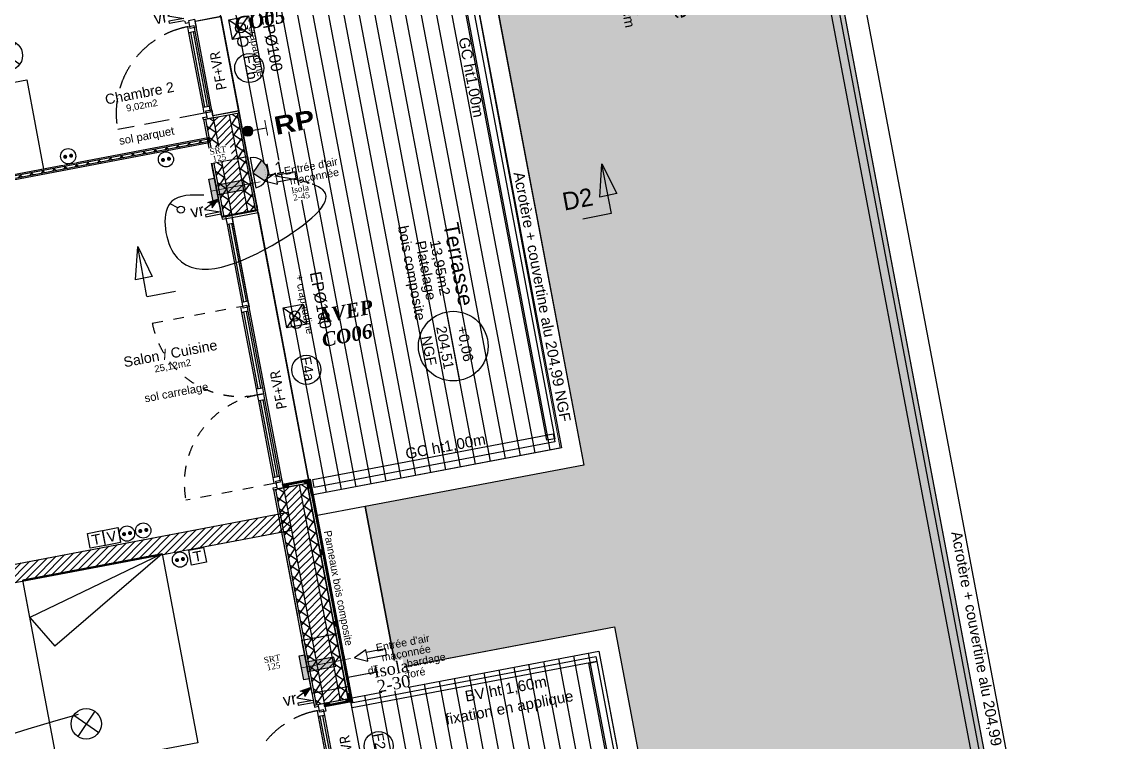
# Model space of a CAD drawing. Header units: centimetres. Extents: x 197412 to 267601, y -375791 to -305433.
# Drawn here: x 226479 to 237140, y -359344 to -352221 of the extents above; entities that cross this region are included whole.
import ezdxf

# ---------------------------------------------------------------- set-up
doc = ezdxf.new("R2010")
doc.units = ezdxf.units.CM
for name, pattern in [('prelem_vmc', [0.222222, 0.111111, -0.111111]), ('prlm_eu-4', [1.574803, 0.984252, -0.19685, 0.19685, -0.19685]), ('Style de ligne -1', [0.41664, 0.20828, -0.20836]), ('Style de ligne -2', [0.694425, 0.48607, -0.208355]), ('Style de ligne -6', [1.04164, 0.625, -0.20828, 0.06943, -0.13893])]:
    doc.linetypes.add(name, pattern=pattern)
for name, color, linetype in [('3-BAT C-Niveau 0', 250, 'Continuous'), ('prlm-EAU-EF', 161, 'Continuous'), ('prlm-EAU-EPEXT', 145, 'Continuous'), ('prlm-MOD-PB', 123, 'Continuous'), ('prlm-VMC', 62, 'Continuous')]:
    doc.layers.add(name, color=color, linetype=linetype)
doc.layers.add('prlm-ELEC-CFA', color=1, linetype='Continuous', lineweight=25)
doc.layers.add('prlm-ELEC-CFO', color=1, linetype='Continuous', lineweight=25)
doc.styles.add('Arial', font='arial.ttf')
doc.styles.add('Futura Book', font='')
doc.styles.add('Futura Std Book', font='')
doc.styles.add('Geneva', font='arial.ttf')
doc.styles.add('Helvetica', font='arial.ttf')
doc.styles.add('Lucida Grande', font='')
doc.styles.add('prlm-eau-ef', font='ariblk.ttf', dxfattribs={"height": 18})
doc.styles.add('prlm-eau-ep', font='timesbi.ttf', dxfattribs={"height": 18})
doc.styles.add('prlm-elec-cfo', font='comic.ttf', dxfattribs={"height": 12})
doc.styles.add('prlm-vmc', font='pala.ttf', dxfattribs={"height": 14})
doc.styles.get("Standard").update_dxf_attribs({"font": 'ARIALUNI.TTF', "height": 100})
doc.styles.get('Futura Book').set_extended_font_data('Futura Book')
doc.styles.get('Futura Std Book').set_extended_font_data('Futura Std Book')
doc.styles.get('Lucida Grande').set_extended_font_data('Lucida Grande')
pattern_1 = [(45, (0, 0), (0, -1), [])]
pattern_2 = [(325.723595, (82441.66, 127994.64), (45.054865, 66.106423), []), (55.723595, (82441.66, 127994.64), (66.106423, -45.054865), [])]
pattern_3 = [(45, (82627.55, 127994.637), (-31.2347524, 39.0434405), [])]
pattern_4 = [(325.723595, (82441.66, 127994.64), (45.054865, 66.106423), []), (55.723595, (82441.66, 127994.64), (66.106423, -45.054865), [])]

# ---------------------------------------------------------------- blocks, each defined once
blk = doc.blocks.new('Groupe-90-1')
at = {"linetype": 'Continuous'}
h = blk.add_hatch(dxfattribs=at)
h.set_pattern_fill('BOIS 45', color=256, style=0, pattern_type=2)
h.set_pattern_definition(pattern_1)
h.paths.add_polyline_path([(14661.9, -48479.7), (14666.8, -48478.8), (14667.4, -48481.4), (14662.4, -48482.4)])
h = blk.add_hatch(dxfattribs=at)
h.set_pattern_fill('BOIS 45', color=256, style=0, pattern_type=2)
h.set_pattern_definition(pattern_1)
h.paths.add_polyline_path([(14683.3, -48475.7), (14688.2, -48474.7), (14688.7, -48477.4), (14683.8, -48478.3)])
h = blk.add_hatch(dxfattribs=at)
h.set_pattern_fill('BOIS 45', color=256, style=0, pattern_type=2)
h.set_pattern_definition(pattern_1)
h.paths.add_polyline_path([(14686.9, -48482.8), (14686, -48477.9), (14688.7, -48477.4), (14689.6, -48482.3)])
h = blk.add_hatch(dxfattribs=at)
h.set_pattern_fill('BOIS 45', color=256, style=0, pattern_type=2)
h.set_pattern_definition(pattern_1)
h.paths.add_polyline_path([(14699.4, -48548.7), (14698.5, -48543.8), (14701.2, -48543.3), (14702.1, -48548.2)])
h = blk.add_hatch(dxfattribs=at)
h.set_pattern_fill('BOIS 45', color=256, style=0, pattern_type=2)
h.set_pattern_definition(pattern_1)
h.paths.add_polyline_path([(14712.8, -48619.4), (14711.9, -48614.5), (14714.5, -48614), (14715.5, -48618.9)])
h = blk.add_hatch(dxfattribs=at)
h.set_pattern_fill('BOIS 45', color=256, style=0, pattern_type=2)
h.set_pattern_definition(pattern_1)
h.paths.add_polyline_path([(14724.1, -48691.1), (14729, -48690.2), (14729.5, -48692.8), (14724.6, -48693.8)])
h = blk.add_hatch(dxfattribs=at)
h.set_pattern_fill('BOIS 45', color=256, style=0, pattern_type=2)
h.set_pattern_definition(pattern_1)
h.paths.add_polyline_path([(14726.3, -48690.7), (14725.4, -48685.8), (14728, -48685.3), (14729, -48690.2)])
h = blk.add_hatch(dxfattribs=at)
h.set_pattern_fill('BOIS 45', color=256, style=0, pattern_type=2)
h.set_pattern_definition(pattern_1)
h.paths.add_polyline_path([(14702.7, -48695.1), (14707.6, -48694.2), (14708.2, -48696.9), (14703.2, -48697.8)])
at = {"linetype": 'Continuous', "flags": 128}
for points in [[(14661.9, -48479.7), (14661.7, -48478.7), (14688, -48473.8), (14688.2, -48474.7)], [(14726.3, -48690.7), (14686, -48477.9), (14662.5, -48482.3), (14661.9, -48479.7), (14688.2, -48474.7), (14729.5, -48692.8), (14703.2, -48697.8), (14702.7, -48695.1)], [(14661.9, -48479.7), (14666.8, -48478.8), (14667.4, -48481.4), (14662.4, -48482.4)], [(14683.3, -48475.7), (14688.2, -48474.7), (14688.7, -48477.4), (14683.8, -48478.3)], [(14686.9, -48482.8), (14686, -48477.9), (14688.7, -48477.4), (14689.6, -48482.3)], [(14730.7, -48693.8), (14729.7, -48694), (14688, -48473.8), (14689, -48473.6)], [(14699.4, -48548.7), (14698.5, -48543.8), (14701.2, -48543.3), (14702.1, -48548.2)], [(14712.8, -48619.4), (14711.9, -48614.5), (14714.5, -48614), (14715.5, -48618.9)], [(14724.1, -48691.1), (14729, -48690.2), (14729.5, -48692.8), (14724.6, -48693.8)], [(14726.3, -48690.7), (14725.4, -48685.8), (14728, -48685.3), (14729, -48690.2)], [(14702.7, -48695.1), (14707.6, -48694.2), (14708.2, -48696.9), (14703.2, -48697.8)], [(14729.5, -48692.8), (14729.7, -48693.8), (14703.4, -48698.8), (14703.2, -48697.8)]]:
    blk.add_lwpolyline(points, close=True, dxfattribs=at)
blk = doc.blocks.new('PORTE FENETRE TYPE 1')
at = {"linetype": 'Style de ligne -1', "ltscale": 50.8}
for p, q in [((4, 16), (4, 105)), ((182, 105), (182, 16))]:
    blk.add_line(p, q, dxfattribs=at)
at = {"linetype": 'Continuous', "lineweight": 25, "flags": 128}
for points in [[(-2, 18), (0, 18), (0, 14)], [(272, 18), (270, 18), (270, 14)], [(0, 8), (0, -18), (-2, -18)], [(270, 8), (270, -18), (272, -18)]]:
    blk.add_lwpolyline(points, dxfattribs=at)
at = {"linetype": 'Continuous', "flags": 128}
for points in [[(-2, 14), (6, 14), (6, 8), (-2, 8)], [(4, 16), (10, 16), (10, 10), (4, 10)], [(10, 16), (87, 16), (87, 14.5), (10, 14.5)], [(10, 11.5), (87, 11.5), (87, 10), (10, 10)], [(87, 16), (93, 16), (93, 10), (87, 10)], [(93, 16), (99, 16), (99, 10), (93, 10)], [(99, 16), (176, 16), (176, 14.5), (99, 14.5)], [(99, 11.5), (176, 11.5), (176, 10), (99, 10)], [(176, 16), (182, 16), (182, 10), (176, 10)], [(180, 14), (186, 14), (186, 8), (180, 8)], [(186, 14), (264, 14), (264, 12.5), (186, 12.5)], [(264, 14), (270, 14), (270, 8), (264, 8)], [(264, 14), (272, 14), (272, 8), (264, 8)], [(186, 9.5), (264, 9.5), (264, 8), (186, 8)]]:
    blk.add_lwpolyline(points, close=True, dxfattribs=at)
at = {"linetype": 'Style de ligne -1', "ltscale": 50.8}
for centre, start, end in [((4, 16), 360, 90), ((182, 16), 90, 180)]:
    blk.add_arc(centre, 89, start, end, dxfattribs=at)
at = {"insert": (74.6, 0), "char_height": 10.16, "attachment_point": 1, "line_spacing_factor": 0.978845, "style": 'Lucida Grande'}
blk.add_mtext('PF+VR ', dxfattribs=at)
blk = doc.blocks.new('PORTE FENETRE TYPE 3bis')
at = {"linetype": 'Style de ligne -2', "ltscale": 50.8}
blk.add_line((4, 16), (4, 103), dxfattribs=at)
at = {"linetype": 'Continuous', "lineweight": 25, "flags": 128}
for points in [[(-2, 18), (0, 18), (0, 14)], [(97, 18), (95, 18), (95, 14)], [(0, 7.7), (0, -18), (-2, -18)], [(95, 7.7), (95, -18), (97, -18)]]:
    blk.add_lwpolyline(points, dxfattribs=at)
at = {"linetype": 'Continuous', "flags": 128}
for points in [[(-2, 14), (6, 14), (6, 8), (-2, 8)], [(4, 16), (10, 16), (10, 10), (4, 10)], [(10, 16), (85, 16), (85, 14.5), (10, 14.5)], [(10, 11.5), (85, 11.5), (85, 10), (10, 10)], [(85, 16), (91, 16), (91, 10), (85, 10)], [(89, 14), (97, 14), (97, 8), (89, 8)]]:
    blk.add_lwpolyline(points, close=True, dxfattribs=at)
at = {"linetype": 'Style de ligne -2', "ltscale": 50.8}
blk.add_arc((4, 16), 87, 360, 90, dxfattribs=at)
at = {"insert": (23.2, -0.2), "char_height": 10.16, "attachment_point": 1, "line_spacing_factor": 0.978845, "style": 'Lucida Grande'}
blk.add_mtext('PF+VR ', dxfattribs=at)
blk = doc.blocks.new('Groupe-296-1')
at = {"linetype": 'Continuous'}
blk.add_line((14986.6, -48211.3), (14977, -48162.2), dxfattribs=at)
at = {"linetype": 'Style de ligne -6', "ltscale": 50.8}
blk.add_line((14986.5, -48211.4), (14958.3, -48216.7), dxfattribs=at)
at = {"linetype": 'Continuous', "flags": 128}
blk.add_lwpolyline([(14975.3, -48195), (14977, -48162.2), (14991.9, -48191.5)], close=True, dxfattribs=at)
blk = doc.blocks.new('Groupe-297-1')
at = {"linetype": 'Continuous'}
blk.add_line((14527.5, -48293.2), (14518.5, -48244), dxfattribs=at)
at = {"linetype": 'Style de ligne -6', "ltscale": 50.8}
blk.add_line((14527.7, -48293.3), (14555.9, -48287.9), dxfattribs=at)
at = {"linetype": 'Continuous', "flags": 128}
blk.add_lwpolyline([(14516.2, -48276.8), (14518.5, -48244), (14532.9, -48273.6)], close=True, dxfattribs=at)
blk.add_blockref('Groupe-296-1', (0, 0))
at = {"insert": (14936.8, -48191.1), "char_height": 17.62, "attachment_point": 1, "rotation": 10.4609, "line_spacing_factor": 0.962448, "style": 'Futura Std Book'}
blk.add_mtext('D2', dxfattribs=at)
blk = doc.blocks.new('Groupe-327-1')
at = {"linetype": 'Continuous'}
blk.add_circle((14622.3, -48041.2), 5, dxfattribs=at)
blk = doc.blocks.new('Groupe-328-1')
blk.add_blockref('Groupe-327-1', (0, 0))
at = {"insert": (14651.4, -48013.4), "char_height": 11.327, "attachment_point": 1, "rotation": 280.7236, "line_spacing_factor": 0.962448, "style": 'Futura Std Book'}
blk.add_mtext('EPØ100\\P{\\H0.6752x;+ crapaudine\\P}', dxfattribs=at)
blk = doc.blocks.new('Groupe-329-1')
at = {"linetype": 'Continuous'}
blk.add_circle((14675.2, -48320), 5, dxfattribs=at)
blk = doc.blocks.new('Groupe-330-1')
blk.add_blockref('Groupe-329-1', (0, 0))
at = {"insert": (14699.6, -48267.7), "char_height": 11.327, "attachment_point": 1, "rotation": 280.7236, "line_spacing_factor": 0.962448, "style": 'Futura Std Book'}
blk.add_mtext('EPØ100\\P{\\H0.6752x;+ crapaudine\\P}', dxfattribs=at)
blk = doc.blocks.new('Groupe-408-1')
at = {"linetype": 'Continuous'}
blk.add_circle((14628.7, -48067.5), 14.4, dxfattribs=at)
at = {"insert": (14632.8, -48053.7), "char_height": 10.09, "attachment_point": 1, "rotation": 280.7236, "line_spacing_factor": 0.834288, "style": 'Helvetica'}
blk.add_mtext('F2b', dxfattribs=at)
blk = doc.blocks.new('Groupe-409-1')
at = {"linetype": 'Continuous'}
blk.add_circle((14685.1, -48365.7), 14.4, dxfattribs=at)
at = {"insert": (14689.2, -48351.9), "char_height": 10.09, "attachment_point": 1, "rotation": 280.7236, "line_spacing_factor": 0.834288, "style": 'Helvetica'}
blk.add_mtext('F4a', dxfattribs=at)
blk = doc.blocks.new('Groupe-410-1')
at = {"linetype": 'Continuous'}
blk.add_circle((14756.6, -48737.6), 14.4, dxfattribs=at)
at = {"insert": (14760.7, -48723.8), "char_height": 10.09, "attachment_point": 1, "rotation": 280.7236, "line_spacing_factor": 0.834288, "style": 'Helvetica'}
blk.add_mtext('F2b', dxfattribs=at)
blk = doc.blocks.new('Groupe-459-1')
at = {"linetype": 'Continuous'}
blk.add_line((14836.7, -48376.1), (14823.9, -48308.6), dxfattribs=at)
blk.add_circle((14830.3, -48342.3), 34.4, dxfattribs=at)
at = {"insert": (14827.2, -48342.8), "char_height": 10.07, "width": 91.684, "attachment_point": 2, "rotation": 280.7236, "line_spacing_factor": 0.962448, "style": 'Arial'}
blk.add_mtext('204,51\\PNGF', dxfattribs=at)
at = {"insert": (14843.9, -48321.5), "char_height": 10.07, "attachment_point": 1, "rotation": 280.7236, "line_spacing_factor": 0.962448, "style": 'Arial'}
blk.add_mtext('+0,06', dxfattribs=at)
blk = doc.blocks.new('MTC 125-H3')
at = {"linetype": 'prlm_eu-4', "lineweight": 18, "ltscale": 50.8}
for q in [(0, 25.6), (0, 19.7)]:
    blk.add_line((0, -23.6), q, dxfattribs=at)
at = {"linetype": 'Continuous', "lineweight": 18, "flags": 128}
blk.add_lwpolyline([(3.1, 42.2), (-3.1, 42.2), (-5.6, 42.2), (0, 29.7), (5.6, 42.2)], close=True, dxfattribs=at)
at = {"linetype": 'Continuous', "flags": 128}
blk.add_lwpolyline([(-26.8, 18), (26.8, 18), (26.8, -18), (-26.8, -18)], close=True, dxfattribs=at)
at = {"linetype": 'prelem_vmc', "ltscale": 50.8, "flags": 128}
blk.add_lwpolyline([(-26.8, 18), (26.8, 18), (26.8, -18), (-26.8, -18)], close=True, dxfattribs=at)
at = {"insert": (-9.5, 77.8), "char_height": 7.565, "attachment_point": 2, "rotation": 90, "line_spacing_factor": 0.834288, "style": 'Helvetica'}
blk.add_mtext("Entrée d'air\\P maçonnée", dxfattribs=at)
blk = doc.blocks.new('MTC 125-H1')
at = {"linetype": 'prlm_eu-4', "lineweight": 18, "ltscale": 50.8}
for q in [(0, 25.6), (0, 19.7)]:
    blk.add_line((0, -23.6), q, dxfattribs=at)
at = {"linetype": 'Continuous', "lineweight": 18, "flags": 128}
blk.add_lwpolyline([(3.1, 42.2), (-3.1, 42.2), (-5.6, 42.2), (0, 29.7), (5.6, 42.2)], close=True, dxfattribs=at)
at = {"linetype": 'Continuous', "flags": 128}
blk.add_lwpolyline([(-26.8, 19.7), (26.8, 19.7), (26.8, -18), (-26.8, -18)], close=True, dxfattribs=at)
at = {"linetype": 'prelem_vmc', "ltscale": 50.8, "flags": 128}
blk.add_lwpolyline([(-26.8, 19.7), (26.8, 19.7), (26.8, -18), (-26.8, -18)], close=True, dxfattribs=at)
at = {"insert": (-9.5, 79.3), "char_height": 7.565, "attachment_point": 2, "rotation": 90, "line_spacing_factor": 0.834288, "style": 'Helvetica'}
blk.add_mtext("Entrée d'air\\P maçonnée\\Pderrière bardage\\Pperforé", dxfattribs=at)
blk = doc.blocks.new('xi.VR')
at = {"layer": 'prlm-ELEC-CFO', "lineweight": 5}
blk.add_hatch(color=0, dxfattribs=at).paths.add_polyline_path([(-3, 6), (-0.1, 3.7), (0, 0), (7.5, 7.5)])
at = {"layer": 'prlm-ELEC-CFO', "color": 0}
for points in [[(1, 4.2), (-7.5, 0), (7.5, -5.5), (-7.5, -5.5), (-7.5, -7.5), (7.5, -7.5)], [(-3, 6), (7.5, 7.5), (0, 0)]]:
    blk.add_lwpolyline(points, dxfattribs=at)
blk = doc.blocks.new('xi.PC')
at = {"color": 0, "lineweight": 5}
blk.add_wipeout([(-7.5, -7.5), (7.5, -7.5), (7.5, 7.5), (-7.5, 7.5)], dxfattribs=at).dxf.layer = 'prlm-ELEC-CFO'
at = {"layer": 'prlm-ELEC-CFO', "color": 0, "linetype": 'ByBlock', "lineweight": 5, "const_width": 2}
for points in [[(-4, 0, 1), (-2, 0, 1)], [(2, 0, 1), (4, 0, 1)]]:
    blk.add_lwpolyline(points, format="xyb", close=True, dxfattribs=at)
at = {"layer": 'prlm-ELEC-CFO', "color": 0, "linetype": 'ByBlock', "lineweight": -2}
blk.add_circle((0, 0), 7.5, dxfattribs=at)
blk = doc.blocks.new('xi.PTCE')
at = {"layer": 'prlm-ELEC-CFO', "color": 0}
for points in [[(-10.6, 10.6), (10.6, -10.6)], [(10.6, 10.6), (-10.6, -10.6)]]:
    blk.add_lwpolyline(points, dxfattribs=at)
at = {"layer": 'prlm-ELEC-CFO', "color": 0, "linetype": 'ByBlock'}
blk.add_circle((0, 0), 15, dxfattribs=at)
blk = doc.blocks.new('xi.SA')
at = {"layer": 'prlm-ELEC-CFO', "color": 0}
blk.add_lwpolyline([(0.2, -1.3), (5.5, 5.3)], dxfattribs=at)
blk.add_circle((-2, -4), 3.5, dxfattribs=at)
blk = doc.blocks.new('xi.LUM1')
at = {"layer": 'prlm-ELEC-CFO', "linetype": 'ByBlock', "lineweight": 5}
blk.add_hatch(color=0, dxfattribs=at).paths.add_polyline_path([(10.6, 10.6, 0.414214), (-10.6, 10.6), (0, 0)])
at = {"layer": 'prlm-ELEC-CFO', "color": 0, "linetype": 'ByBlock', "lineweight": -2, "flags": 128}
blk.add_lwpolyline([(15, 0, 1), (-15, 0)], format="xyb", close=True, dxfattribs=at)
at = {"layer": 'prlm-ELEC-CFO', "color": 0}
blk.add_lwpolyline([(-10.6, 10.6), (0, 0), (10.6, 10.6)], dxfattribs=at)
blk = doc.blocks.new('xi.EA-Ma')
at = {"layer": 'prlm-MOD-PB'}
blk.add_hatch(color=0, dxfattribs=at).paths.add_polyline_path([(-4.7, 0), (-4.7, -28), (4.6, -28), (4.6, 0)])
at = {"layer": 'prlm-VMC', "linetype": 'ByBlock'}
blk.add_hatch(color=0, dxfattribs=at).paths.add_polyline_path([(-12, 5.6), (12, 5.6), (12, 0), (-12, 0)])
at = {"layer": 'prlm-MOD-PB', "color": 0, "linetype": 'ByBlock', "lineweight": -2, "flags": 128}
blk.add_lwpolyline([(-4.7, 0), (-4.7, -28), (4.6, -28), (4.6, 0)], close=True, dxfattribs=at)
at = {"layer": 'prlm-VMC', "color": 0, "linetype": 'ByBlock', "flags": 128}
for points in [[(-12, 5.6), (12, 5.6), (12, 0), (-12, 0)], [(-3.1, -60.2), (-3.1, -79.5), (3.1, -79.5), (3.1, -60.2), (5.6, -60.2), (0, -47.7), (-5.6, -60.2)]]:
    blk.add_lwpolyline(points, close=True, dxfattribs=at)
blk = doc.blocks.new('xi.rp')
at = {"layer": 'prlm-EAU-EF', "lineweight": 5}
h = blk.add_hatch(color=0, dxfattribs=at)
edge = h.paths.add_edge_path()
edge.add_arc((0, 5), 5, 0, 360)
at = {"layer": 'prlm-EAU-EF', "color": 0, "const_width": 1, "flags": 128}
blk.add_lwpolyline([(-7.8, 23.5), (7.8, 23.5)], dxfattribs=at)
at = {"layer": 'prlm-EAU-EF', "color": 0, "flags": 128}
blk.add_lwpolyline([(0, 5), (0, 23.5)], dxfattribs=at)
at = {"layer": 'prlm-EAU-EF', "color": 0, "lineweight": 5}
blk.add_circle((0, 5), 5, dxfattribs=at)
blk = doc.blocks.new('xi.avext')
at = {"layer": 'prlm-EAU-EPEXT'}
blk.add_lwpolyline([(-10, 10), (10, 10), (10, -10), (-10, -10)], close=True, dxfattribs=at)
for points in [[(-10, 10), (10, -10)], [(-10, -10), (10, 10)]]:
    blk.add_lwpolyline(points, dxfattribs=at)
blk.add_circle((0, 0), 5, dxfattribs=at)
blk = doc.blocks.new('xi.TEL')
at = {"layer": 'prlm-ELEC-CFA', "color": 0, "linetype": 'ByBlock', "lineweight": -2, "flags": 128}
blk.add_lwpolyline([(-7.5, 7.5), (7.5, 7.5), (7.5, -7.5), (-7.5, -7.5)], close=True, dxfattribs=at)
at = {"layer": 'prlm-ELEC-CFA', "color": 0, "linetype": 'ByBlock', "insert": (0, 0), "char_height": 10, "width": 11.36, "attachment_point": 5}
blk.add_mtext('{\\fVerdana|b0|i0|c0|p34;T}', dxfattribs=at)
blk = doc.blocks.new('xi.TV')
at = {"layer": 'prlm-ELEC-CFA', "color": 0, "linetype": 'ByBlock', "lineweight": -2, "flags": 128}
blk.add_lwpolyline([(-7.5, 7.5), (7.5, 7.5), (7.5, -7.5), (-7.5, -7.5)], close=True, dxfattribs=at)
at = {"layer": 'prlm-ELEC-CFA', "color": 0, "linetype": 'ByBlock', "insert": (0, 0), "char_height": 10, "width": 11.36, "attachment_point": 5}
blk.add_mtext('{\\fVerdana|b0|i0|c0|p34;V}', dxfattribs=at)
blk = doc.blocks.new('Groupe-77-1')
at = {"linetype": 'Continuous'}
for p, q in [((15070.7, -49289), (14949.3, -48648.4)), ((15085.4, -49286.3), (14964.1, -48645.6)), ((15011.7, -49300.2), (14890.4, -48659.5)), ((15026.5, -49297.4), (14905.1, -48656.7)), ((15041.2, -49294.6), (14919.9, -48653.9)), ((15055.9, -49291.8), (14934.6, -48651.2)), ((14952.8, -49311.4), (14831.4, -48670.7)), ((14967.5, -49308.6), (14846.2, -48667.9)), ((14982.2, -49305.8), (14860.9, -48665.1)), ((14997, -49303), (14875.6, -48662.3)), ((14908.6, -49319.7), (14787.2, -48679.1)), ((14923.3, -49317), (14802, -48676.3)), ((14938, -49314.2), (14816.7, -48673.5)), ((14864.3, -49328.1), (14743, -48687.4)), ((14879.1, -49325.3), (14757.7, -48684.7)), ((14893.8, -49322.5), (14772.5, -48681.9))]:
    blk.add_line(p, q, dxfattribs=at)
at = {"linetype": 'Continuous', "lineweight": 18, "flags": 128}
blk.add_lwpolyline([(15095.2, -49284.4), (14974.2, -48643.7), (14728.6, -48690.2), (14724.4, -48669.9), (14989.7, -48619.7), (15114.9, -49280.7)], close=True, dxfattribs=at)
at = {"linetype": 'Continuous', "flags": 128}
blk.add_lwpolyline([(14974.2, -48643.7), (15095.5, -49284.3), (14849.6, -49330.9), (14728.3, -48690.2)], close=True, dxfattribs=at)
blk = doc.blocks.new('Groupe-78-1')
at = {"linetype": 'Continuous'}
for p, q in [((14542.5, -48547.5), (14404.9, -48573.5)), ((14542.5, -48547.5), (14411.9, -48610.4)), ((14542.5, -48547.5), (14436.4, -48638.8)), ((14411.9, -48610.4), (14404.9, -48573.5)), ((14411.9, -48610.4), (14436.4, -48638.9))]:
    blk.add_line(p, q, dxfattribs=at)
at = {"linetype": 'Continuous', "flags": 128}
blk.add_lwpolyline([(14577.8, -48734.2), (14440.3, -48760.2), (14404.9, -48573.5), (14542.5, -48547.5)], close=True, dxfattribs=at)
blk = doc.blocks.new('Groupe-57-1')
at = {"linetype": 'Continuous'}
for p, q in [((14881.9, -48453.3), (14785.7, -47945.3)), ((14896.6, -48450.5), (14800.4, -47942.5)), ((14911.3, -48447.7), (14815.1, -47939.7)), ((14926.1, -48444.9), (14829.9, -47936.9)), ((14822.9, -48464.5), (14726.7, -47956.4)), ((14837.6, -48461.7), (14741.4, -47953.6)), ((14852.4, -48458.9), (14756.2, -47950.8)), ((14867.1, -48456.1), (14770.9, -47948)), ((14778.7, -48472.8), (14682.5, -47964.8)), ((14793.4, -48470), (14697.2, -47962)), ((14808.2, -48467.3), (14712, -47959.2)), ((14719.7, -48484), (14623.5, -47976)), ((14734.5, -48481.2), (14638.3, -47973.2)), ((14749.2, -48478.4), (14653, -47970.4)), ((14764, -48475.6), (14667.7, -47967.6)), ((14705, -48486.8), (14608.8, -47978.8))]:
    blk.add_line(p, q, dxfattribs=at)
at = {"linetype": 'Continuous', "lineweight": 18, "flags": 128}
blk.add_lwpolyline([(14690.3, -48489.6), (14935.9, -48443.1), (14841.2, -47934.7), (14594, -47981.3), (14590.2, -47961), (14855.4, -47910.7), (14959.4, -48459.9), (14694.2, -48510.1)], close=True, dxfattribs=at)
at = {"linetype": 'Continuous', "flags": 128}
for points in [[(14841.2, -47934.7), (14937.4, -48442.8), (14690.3, -48489.6), (14594.1, -47981.5)], [(14575.1, -48021.3), (14600.7, -48016.4), (14618.3, -48109.8), (14592.8, -48114.6)], [(14611.8, -48215.1), (14637.4, -48210.3), (14687.6, -48475.6), (14662.1, -48480.4)]]:
    blk.add_lwpolyline(points, close=True, dxfattribs=at)
blk = doc.blocks.new('Groupe-58-1')
at = {"linetype": 'Continuous', "lineweight": 18}
for p, q in [((14222.1, -48114.3), (14275.7, -48195.8)), ((14222.1, -48114.3), (14304.1, -48171.3)), ((14275.7, -48195.8), (14304.2, -48171.3)), ((14275.7, -48195.8), (14238.8, -48202.8))]:
    blk.add_line(p, q, dxfattribs=at)
at = {"linetype": 'Continuous', "flags": 128}
blk.add_lwpolyline([(14408.8, -48079), (14425.5, -48167.4), (14238.9, -48202.8), (14222.1, -48114.3)], close=True, dxfattribs=at)

msp = doc.modelspace()

# ---------------------------------------------------------------- hatches: boundary and pattern name
at = {"linetype": 'Continuous'}
h = msp.add_hatch(dxfattribs=at)
h.set_pattern_fill('02_ISOLANT', color=256, scale=10, angle=-169.27641, style=0, pattern_type=2)
h.set_pattern_definition([(235.723595, (82441.66, 127994.64), (66.106423, -45.054865), []), (325.723595, (82441.66, 127994.64), (-45.054865, -66.106423), [])])
h.paths.add_polyline_path([(228329.5, -353407.8), (228325.1, -353384.3), (224125.6, -354179.6), (224130, -354203.1)])
at = {"layer": '3-BAT C-Niveau 0'}
h = msp.add_hatch(dxfattribs=at)
h.set_pattern_fill('TOITURE TERRASSE', color=256, scale=10, style=0, pattern_type=2)
h.set_pattern_definition([(348.838657137, (264648449.54, 71227537.28), (89.223062904, 83.81872092), [5, -302.6575])])
h.paths.add_polyline_path([(232338.7, -358202), (233590.5, -364812.1), (236895, -364186.3), (232296.1, -339902.1), (231538.5, -340045.5), (231519.9, -339947.3), (226811.5, -340838.9), (227367.8, -343776.2), (229529.2, -343366.8), (230254.9, -347198.7), (228093.5, -347608.1), (228834.7, -351521.8), (230996.1, -351112.5), (232036, -356604), (229874.6, -357013.3), (230177.2, -358611.3)])
h = msp.add_hatch(dxfattribs=at)
h.set_pattern_fill('TOITURE TERRASSE-1', color=9, scale=10, style=0, pattern_type=2)
h.set_pattern_definition([(348.838657137, (264648452.07, 71227536.78), (89.223062904, 83.81872092), [5, -302.6575]), (348.838657137, (264648452.2, 71227536.76), (89.223062904, 83.81872092), [5, -302.6575]), (348.838657137, (264648455.01, 71227536.2), (89.223062904, 83.81872092), [5, -302.6575]), (348.838657137, (264648455.13, 71227536.18), (89.223062904, 83.81872092), [5, -302.6575]), (318.83865714, (264648449.54, 71227537.28), (208.77989109, 33.989630885), [5, -167.4025]), (318.83865714, (264648450.63, 71227536.33), (208.77989109, 33.989630885), [5, -167.4025]), (318.83865714, (264648450.73, 71227536.24), (208.77989109, 33.989630885), [5, -167.4025]), (318.83865714, (264648452.49, 71227534.7), (208.77989109, 33.989630885), [5, -167.4025]), (318.83865714, (264648452.58, 71227534.62), (208.77989109, 33.989630885), [5, -167.4025]), (278.838657137, (264648397.95, 71227595.92), (130.884040778, -148.235640366), [5, -290.275]), (278.838657137, (264648398.1, 71227595), (130.884040778, -148.235640366), [5, -290.275]), (278.838657137, (264648398.11, 71227594.87), (130.884040778, -148.235640366), [5, -290.275]), (278.838657137, (264648398.58, 71227591.88), (130.884040778, -148.235640366), [5, -290.275]), (278.838657137, (264648398.6, 71227591.75), (130.884040778, -148.235640366), [5, -290.275]), (268.83865714, (264648397.95, 71227595.92), (167.92873515, -106.51143655), [5, -171.53]), (268.83865714, (264648397.94, 71227595.4), (167.92873515, -106.51143655), [5, -171.53]), (268.83865714, (264648397.94, 71227595.26), (167.92873515, -106.51143655), [5, -171.53]), (268.83865714, (264648397.9, 71227593.23), (167.92873515, -106.51143655), [5, -171.53]), (268.83865714, (264648397.9, 71227593.1), (167.92873515, -106.51143655), [5, -171.53])])
h.paths.add_polyline_path([(232338.7, -358202), (233590.5, -364812.1), (236895, -364186.3), (232296.1, -339902.1), (231538.5, -340045.5), (231519.9, -339947.3), (226811.5, -340838.9), (227367.8, -343776.2), (229529.2, -343366.8), (230254.9, -347198.7), (228093.5, -347608.1), (228834.7, -351521.8), (230996.1, -351112.5), (232036, -356604), (229874.6, -357013.3), (230177.2, -358611.3)])
h = msp.add_hatch(dxfattribs=at)
h.set_pattern_fill('02_ISOLANT', color=256, scale=10, angle=-79.27641, style=0, pattern_type=2)
h.set_pattern_definition(pattern_4)
h.paths.add_polyline_path([(228373.3, -353171), (228294.7, -353185.9), (228477.6, -354151.7), (228556.2, -354136.8)])
h = msp.add_hatch(dxfattribs=at)
h.set_pattern_fill('MURS MACONNERIE-2', color=256, scale=10, style=0, pattern_type=2)
h.set_pattern_definition(pattern_3)
h.paths.add_polyline_path([(228530.5, -353141.2), (228373.3, -353171), (228556.2, -354136.8), (228713.4, -354107)])
h = msp.add_hatch(dxfattribs=at)
h.set_pattern_fill('02_ISOLANT', color=256, scale=10, angle=-79.27641, style=0, pattern_type=2)
h.set_pattern_definition(pattern_4)
h.paths.add_polyline_path([(228609.1, -353126.4), (228530.5, -353141.2), (228713.4, -354107), (228792, -354092.1)])
h = msp.add_hatch(dxfattribs=at)
h.set_pattern_fill('02_ISOLANT', color=256, scale=10, angle=-79.27641, style=0, pattern_type=2)
h.set_pattern_definition(pattern_2)
h.paths.add_polyline_path([(229066, -356828.9), (228987.4, -356843.8), (229390.4, -358971.7), (229469, -358956.8)])
h = msp.add_hatch(dxfattribs=at)
h.set_pattern_fill('MURS MACONNERIE-2', color=256, scale=10, style=0, pattern_type=2)
h.set_pattern_definition(pattern_3)
h.paths.add_polyline_path([(229223.2, -356799.2), (229066, -356828.9), (229469, -358956.8), (229626.2, -358927)])
h = msp.add_hatch(dxfattribs=at)
h.set_pattern_fill('02_ISOLANT', color=256, scale=10, angle=-79.27641, style=0, pattern_type=2)
h.set_pattern_definition(pattern_2)
h.paths.add_polyline_path([(229301.8, -356784.3), (229223.2, -356799.2), (229626.2, -358927), (229704.8, -358912.1)])
h = msp.add_hatch(dxfattribs=at)
h.set_pattern_fill('MURS MACONNERIE-2', color=256, scale=10, style=0, pattern_type=2)
h.set_pattern_definition(pattern_3)
h.paths.add_polyline_path([(222298.2, -358361.1), (222331.7, -358538), (229146.9, -357247.3), (229113.4, -357070.4)])

# ---------------------------------------------------------------- linework, layer by layer
at = {"linetype": 'Continuous'}
for p, q in [((228325.1, -353384.3), (224125.6, -354179.6)), ((228325.1, -353384.3), (224125.6, -354179.6)), ((228329.5, -353407.8), (224130, -354203.1)), ((228329.5, -353407.8), (224130, -354203.1)), ((228332, -353420.6), (224132.4, -354215.9))]:
    msp.add_line(p, q, dxfattribs=at)
at = {"linetype": 'Continuous', "lineweight": 25}
for p, q in [((228332, -353420.6), (224132.4, -354215.9)), ((228322.7, -353371.5), (224830.2, -354032.9)), ((228322.7, -353371.5), (228332, -353420.6))]:
    msp.add_line(p, q, dxfattribs=at)
at = {"layer": '3-BAT C-Niveau 0'}
for p, q in [((228275.1, -353189.6), (228628.8, -353122.6)), ((228275.1, -353189.6), (228458, -354155.4)), ((228275.1, -353189.6), (228458, -354155.4)), ((228294.7, -353185.9), (228477.6, -354151.7)), ((228373.3, -353171), (228556.2, -354136.8)), ((228530.5, -353141.2), (228713.4, -354107)), ((228530.5, -353141.2), (228713.4, -354107)), ((228609.1, -353126.4), (228792, -354092.1)), ((228628.8, -353122.6), (228811.7, -354088.4)), ((228628.8, -353122.6), (228811.7, -354088.4)), ((228458, -354155.4), (228811.7, -354088.4)), ((228967.8, -356847.5), (229321.5, -356780.6)), ((228967.8, -356847.5), (229370.8, -358975.4)), ((228967.8, -356847.5), (229207.7, -358114.1)), ((228987.4, -356843.8), (229390.4, -358971.7)), ((229066, -356828.9), (229469, -358956.8)), ((229223.2, -356799.2), (229626.2, -358927)), ((229223.2, -356799.2), (229626.2, -358927)), ((229301.8, -356784.3), (229704.8, -358912.1)), ((229321.5, -356780.6), (229724.5, -358908.4)), ((229321.5, -356780.6), (229724.5, -358908.4)), ((222298.2, -358361.1), (229113.4, -357070.4)), ((222298.2, -358361.1), (229113.4, -357070.4)), ((222331.7, -358538), (229146.9, -357247.3)), ((222331.7, -358538), (229146.9, -357247.3)), ((229226.3, -358212.4), (229370.8, -358975.4)), ((229370.8, -358975.4), (229724.5, -358908.4))]:
    msp.add_line(p, q, dxfattribs=at)
at = {"layer": '3-BAT C-Niveau 0', "flags": 128}
for points in [[(237140.4, -364353.6), (230952.4, -365525.4), (230913.4, -365319.1), (236895, -364186.3), (232184.4, -339312.5), (232390.8, -339273.4)], [(232338.7, -358202), (233590.5, -364812.1), (236895, -364186.3), (232296.1, -339902.1), (231538.5, -340045.5), (231519.9, -339947.3), (226811.5, -340838.9), (227367.8, -343776.2), (229529.2, -343366.8), (230254.9, -347198.7), (228093.5, -347608.1), (228834.7, -351521.8), (230996.1, -351112.5), (232036, -356604), (229874.6, -357013.3), (230177.2, -358611.3)], [(236757.6, -364161), (233323.6, -346028.3), (233402.2, -346013.4), (236836.2, -364146.1)], [(231669, -356359), (230743.8, -351473.4), (230822.4, -351458.5), (231747.6, -356344.1)], [(231748.4, -356375.1), (229370.6, -356825.4), (229355.7, -356746.8), (231733.5, -356296.5)], [(230177.2, -358611.3), (229874.6, -357013.3), (229383.3, -357106.3), (229686, -358704.3)], [(229736.3, -358954.6), (232154.8, -358496.6), (232164.1, -358545.7), (229745.6, -359003.7)], [(233256.6, -364742.6), (232085.9, -358560.5), (232164.5, -358545.6), (233335.2, -364727.7)]]:
    msp.add_lwpolyline(points, close=True, dxfattribs=at)
at = {"layer": 'prlm-ELEC-CFO'}
for points in [[(228278.9, -353935.6), (227965, -353995.1), (227980.6, -354508.3), (228953.8, -354432.6), (229481.9, -353920.6), (228912.7, -353738.1)], [(226322.1, -360750.3), (225662.4, -359792.2), (227039.7, -359065.2)]]:
    msp.add_spline(points, degree=3, dxfattribs=at)

# ---------------------------------------------------------------- block references
at = {"xscale": 10, "yscale": 10, "zscale": 10}
for name in ['Groupe-57-1', 'Groupe-58-1', 'Groupe-78-1', 'Groupe-77-1']:
    msp.add_blockref(name, (82441.7, 127994.6), dxfattribs=at)
at = {"layer": '3-BAT C-Niveau 0', "xscale": 10, "yscale": 10, "zscale": 10}
for name, p, rotation in [('PORTE FENETRE TYPE 3bis', (228448.2, -353136.5), 100.7235947438886), ('MTC 125-H3', (228583.8, -353851.7), 280.7235947438905), ('PORTE FENETRE TYPE 1', (229140.9, -356794.4), 100.7235947438886), ('MTC 125-H1', (229476.2, -358564.1), 280.7235947438905), ('PORTE FENETRE TYPE 3bis', (229728.1, -359895), 100.7235947438886)]:
    msp.add_blockref(name, p, dxfattribs=dict(at, rotation=rotation))
for name in ['Groupe-328-1', 'Groupe-408-1', 'Groupe-297-1', 'Groupe-330-1', 'Groupe-459-1', 'Groupe-409-1', 'Groupe-90-1', 'Groupe-410-1']:
    msp.add_blockref(name, (82441.7, 127994.6), dxfattribs=at)
at = {"layer": 'prlm-EAU-EF', "xscale": 10, "yscale": 10, "zscale": 10, "rotation": 280.7235947438903}
msp.add_blockref('xi.rp', (228665, -353314.1), dxfattribs=at)
at = {"layer": 'prlm-EAU-EPEXT', "xscale": 10, "yscale": 10, "zscale": 10, "rotation": 10.72360141139323}
for p in [(228642.7, -352282.4), (229179.2, -355130.7)]:
    msp.add_blockref('xi.avext', p, dxfattribs=at)
at = {"layer": 'prlm-ELEC-CFA', "xscale": 10, "yscale": 10, "zscale": 10, "rotation": 10.72360141139323}
msp.add_blockref('xi.TEL', (227216.4, -357338.3), dxfattribs=at)
at = {"layer": 'prlm-ELEC-CFO', "xscale": 10, "yscale": 10, "zscale": 10}
for name, p, rotation in [('xi.PTCE', (226338.2, -352556.3), 10.72360141139323), ('xi.SA', (228009.5, -354067.2), 100.7236014113464), ('xi.PTCE', (227117.5, -359160.6), 10.72360141139323)]:
    msp.add_blockref(name, p, dxfattribs=dict(at, rotation=rotation))
at = {"layer": 'prlm-VMC', "ltscale": 50, "xscale": 10, "yscale": 10, "zscale": 10, "rotation": 100.7235947438345}
msp.add_blockref('xi.EA-Ma', (229299.2, -358597.6), dxfattribs=at)

# ---------------------------------------------------------------- texts
at = {"attachment_point": 2, "line_spacing_factor": 0.834288, "style": 'Helvetica'}
for s, insert, char_height, rotation in [('Chambre 2\\P{\\H0.6752x;9,02m2}\\P', (227634.9, -352879.7), 100, 10.72359), ('sol parquet', (227706.3, -353310.1), 80, 10.72359), ('Terrasse \\P{\\H0.6752x;13,95m2}\\P{\\H0.6752x;Platelage \\Pbois composite}\\P', (230871.7, -354604.8), 151.309, 280.72359), ('Salon / Cuisine\\P{\\H0.6752x;25,12m2}\\P', (227939.4, -355452.2), 100, 10.72359), ('sol carrelage', (228000.8, -355846), 80, 10.72359)]:
    msp.add_mtext(s, dxfattribs=dict(at, insert=insert, char_height=char_height, rotation=rotation))
at = {"layer": '3-BAT C-Niveau 0'}
for s, insert, char_height, attachment_point, rotation, line_spacing_factor, style in [('Terrasse \\Pjardin\\P{\\H0.6548x;109,33m2}\\P{\\H0.6548x;terre ht 50cm}\\P\\P\\P\\P\\P', (233015.9, -351766.2), 151.309, 2, 280.72359, 0.834288, 'Helvetica'), ('GC ht1,00m', (230976.1, -352762.1), 106.57, 2, 280.65374, 1.060906, 'Geneva'), ('GC ht1,00m', (230657.8, -356366.7), 106.57, 2, 10.65374, 1.060906, 'Geneva'), ('Panneaux bois composite', (229538.9, -357244.1), 75.516, 1, 280.72359, 0.962448, 'Futura Book'), ('BV ht 1,60m\\Pfixation en applique', (231254.1, -358762.1), 106.57, 2, 10.65374, 1.060906, 'Geneva')]:
    msp.add_mtext(s, dxfattribs=dict(at, insert=insert, char_height=char_height, attachment_point=attachment_point, rotation=rotation, line_spacing_factor=line_spacing_factor, style=style))
at = {"layer": '3-BAT C-Niveau 0', "char_height": 106.57, "width": 4130.678, "attachment_point": 2, "rotation": 280.65374, "line_spacing_factor": 1.060906, "style": 'Geneva'}
for insert in [(231676.2, -354930.9), (236002.3, -358483.4)]:
    msp.add_mtext('Acrotère + couvertine alu 204,99 NGF ', dxfattribs=dict(at, insert=insert))
at = {"layer": 'prlm-EAU-EPEXT', "char_height": 140, "attachment_point": 1, "rotation": 10.7236, "style": 'prlm-eau-ep'}
for s, insert in [('AVEP CO05', (228528.5, -351955.2)), ('AVEP CO06', (229391, -355070.9))]:
    msp.add_mtext_dynamic_manual_height_columns(s, width=153.021, gutter_width=75, heights=[0], dxfattribs=dict(at, insert=insert))

# ---------------------------------------------------------------- next in the draw order: block references
at = {"layer": 'prlm-ELEC-CFO', "xscale": 10, "yscale": 10, "zscale": 10, "rotation": 10.72360141139323}
for p in [(226938.9, -353552.1), (227905.5, -353582.8), (227520.8, -357280.7), (228044.1, -357537.6)]:
    msp.add_blockref('xi.PC', p, dxfattribs=at)

# ---------------------------------------------------------------- next in the draw order: texts
at = {"layer": 'prlm-EAU-EF', "insert": (229158.1, -353127.8), "char_height": 180, "attachment_point": 2, "rotation": 10.7236, "line_spacing_factor": 0.8, "style": 'prlm-eau-ef', "bg_fill": 3, "box_fill_scale": 0.95, "bg_fill_color": 256, "bg_fill_transparency": 0}
msp.add_mtext('RP', dxfattribs=at)
at = {"layer": 'prlm-ELEC-CFO', "char_height": 120, "attachment_point": 5, "rotation": 10.7236, "line_spacing_factor": 0.8, "style": 'prlm-elec-cfo', "bg_fill": 3, "box_fill_scale": 1.1, "bg_fill_color": 256, "bg_fill_transparency": 0}
for s, insert in [('vr', (227852.2, -352177.9)), ('L1', (228981.7, -353673.4)), ('vr', (228214.4, -354090.1)), ('vr', (229128.5, -358917.2))]:
    msp.add_mtext(s, dxfattribs=dict(at, insert=insert))
at = {"layer": 'prlm-VMC', "width": 236.74, "attachment_point": 2, "rotation": 10.7236, "line_spacing_factor": 0.75, "style": 'prlm-vmc', "bg_fill": 3, "box_fill_scale": 1.1, "bg_fill_color": 256, "bg_fill_transparency": 0}
for s, insert, char_height in [('SRT 125', (228413.4, -353465.3), 60), ('SRT 125', (228948.8, -358488.6), 60), ('Isola\\P2-30', (230117.2, -358556.4), 120)]:
    msp.add_mtext(s, dxfattribs=dict(at, insert=insert, char_height=char_height))

# ---------------------------------------------------------------- next in the draw order: block references
at = {"layer": 'prlm-ELEC-CFA', "xscale": 10, "yscale": 10, "zscale": 10, "rotation": 10.72360141139323}
for name, p in [('xi.TV', (227368.6, -357309.5)), ('xi.TEL', (228217.8, -357504.7))]:
    msp.add_blockref(name, p, dxfattribs=at)
at = {"layer": 'prlm-ELEC-CFO', "xscale": 10, "yscale": 10, "zscale": 10}
for name, p, rotation in [('xi.VR', (227996.8, -352150.5), 10.72360141139323), ('xi.LUM1', (228764.4, -353715.2), 280.7236014113931), ('xi.VR', (228359, -354062.7), 10.72360141139323), ('xi.PC', (227681, -357250.3), 10.72360141139323), ('xi.VR', (229273.1, -358889.8), 10.72360141139323)]:
    msp.add_blockref(name, p, dxfattribs=dict(at, rotation=rotation))
at = {"layer": 'prlm-VMC', "ltscale": 50, "xscale": 10, "yscale": 10, "zscale": 10, "rotation": 100.7235947438345}
msp.add_blockref('xi.EA-Ma', (228406.8, -353885.2), dxfattribs=at)

# ---------------------------------------------------------------- next in the draw order: texts
at = {"layer": 'prlm-VMC', "insert": (229224.8, -353844), "char_height": 60, "width": 236.74, "attachment_point": 2, "rotation": 10.7236, "line_spacing_factor": 0.75, "style": 'prlm-vmc', "bg_fill": 3, "box_fill_scale": 1.1, "bg_fill_color": 256, "bg_fill_transparency": 0}
msp.add_mtext('Isola\\P2-45', dxfattribs=at)

doc.saveas('drawing.dxf')
